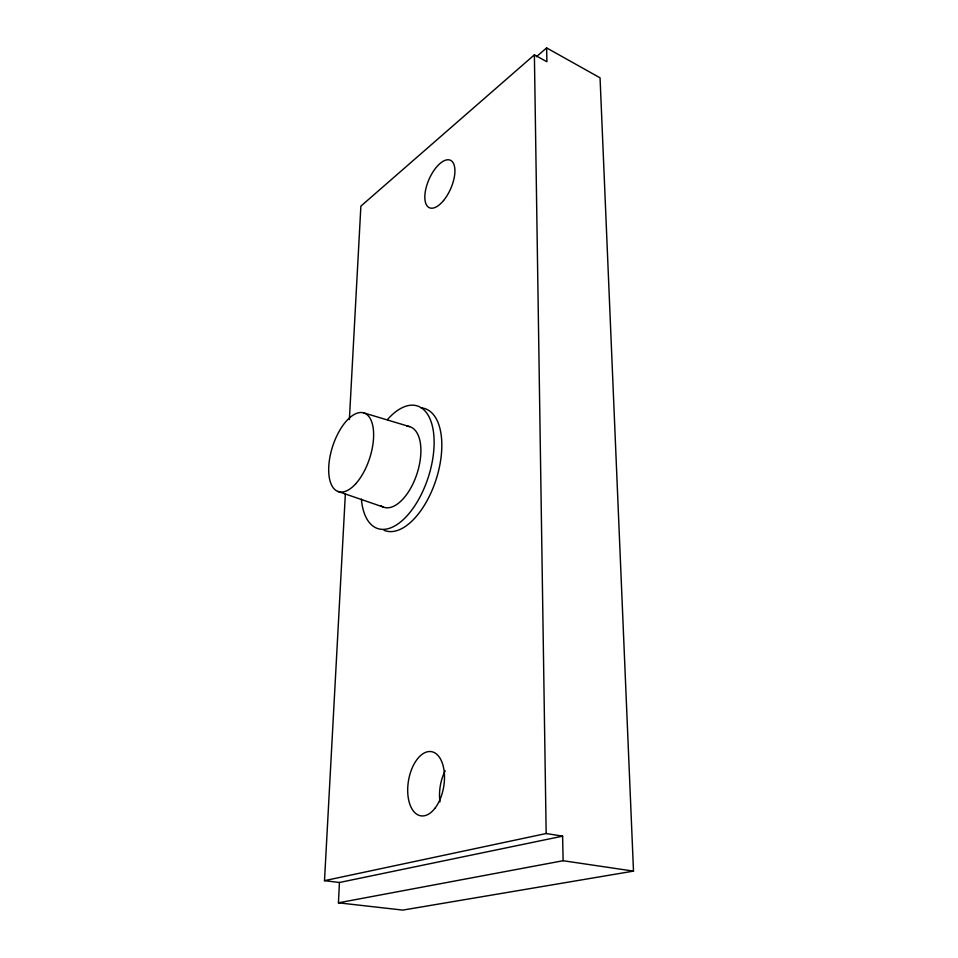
<?xml version="1.0" encoding="UTF-8"?>
<svg xmlns="http://www.w3.org/2000/svg" width="958" height="958" viewBox="0 0 958 958"><rect width="100%" height="100%" fill="white"/><g stroke="black" fill="none" stroke-linecap="round" stroke-linejoin="round"><path stroke-width="1.44" d="M633.501 871.121L402.827 910.1L338.437 902.819L339.431 882.498L562.609 836.154L563.112 860.727L633.501 871.121L600.055 77.826L546.611 47.9L536.468 56.714M339.431 882.498L324.499 880.665L345.347 494.16M349.371 419.544L360.879 206.138L534.384 54.845L546.898 61.767L546.611 47.9M324.499 880.665L546.168 833.52L562.609 836.154M338.437 902.819L563.112 860.727M363.549 412.814L409.557 426.621M337.791 491.382L383.224 507.033M534.384 54.845L546.168 833.52M421.089 407.857A64.21 32.452 -72.1 0 1 436.74 477.503A64.21 32.452 -72.1 0 1 383.978 530.253M387.427 419.592A64.437 32.249 -72.1 0 1 433.172 430.022A64.437 32.249 -72.1 0 1 404.072 518.865A64.437 32.249 -72.1 0 1 361.382 499.094M406.791 426.214A42.32 21.172 -72.1 0 1 416.958 473.839A42.32 21.172 -72.1 0 1 380.781 505.668M439.985 801.918A32.033 18.202 -81.1 0 1 445.195 770.843M434.968 808.265A32.536 17.867 -80.6 0 0 435.615 753.371A32.536 17.867 -80.6 0 0 407.689 789.572A32.536 17.867 -80.6 0 0 434.968 808.265M443.542 200.545A25.962 11.807 -66.2 0 0 450.703 160.405A25.962 11.807 -66.2 0 0 425.4 191.037A25.962 11.807 -66.2 0 0 443.542 200.545M355.61 483.898A41.362 19.435 -72 0 0 367.992 415.533A41.362 19.435 -72 0 0 329.863 457.361A41.362 19.435 -72 0 0 355.61 483.898"/></g></svg>
